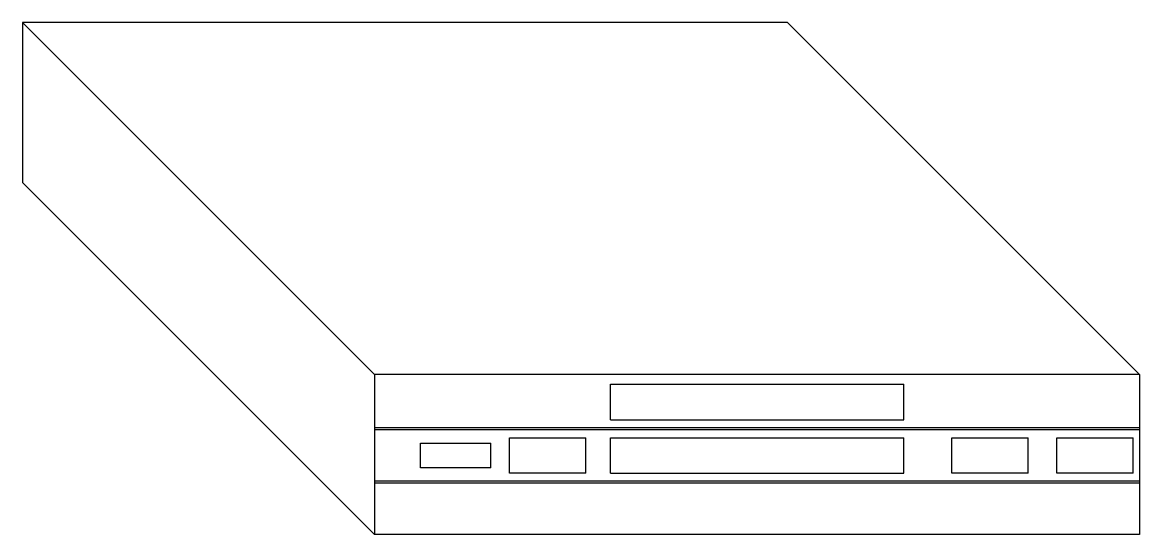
# Model space of a CAD drawing. Extents: x 189.458 to 190.086, y 105.949 to 106.237.
import ezdxf

# ---------------------------------------------------------------- set-up
doc = ezdxf.new("R2010")
doc.units = 0
doc.layers.get('0').update_dxf_attribs({"linetype": 'CONTINUOUS'})

msp = doc.modelspace()

# ---------------------------------------------------------------- linework, layer by layer
for p, q in [((189.65562, 106.03904), (189.45764, 106.23701)), ((189.45764, 106.23701), (189.45764, 106.14701)), ((189.88764, 106.23701), (189.45764, 106.23701)), ((190.08562, 106.03904), (189.88764, 106.23701)), ((189.65562, 105.94904), (189.45764, 106.14701)), ((190.08562, 106.03904), (189.65562, 106.03904)), ((189.65562, 106.03904), (189.65562, 105.94904)), ((190.08562, 106.03904), (190.08562, 105.94904)), ((189.78812, 106.01354), (189.78812, 106.03354)), ((189.78812, 106.03354), (189.95312, 106.03354)), ((189.95312, 106.01354), (189.95312, 106.03354)), ((190.08562, 106.00904), (189.65562, 106.00904)), ((189.78812, 106.01354), (189.95312, 106.01354)), ((190.08562, 106.00804), (189.65562, 106.00804)), ((189.73139, 105.98354), (189.73139, 106.00354)), ((189.73139, 106.00354), (189.77429, 106.00354)), ((189.77429, 105.98354), (189.77429, 106.00354)), ((189.78812, 105.98354), (189.78812, 106.00354)), ((189.78812, 106.00354), (189.95312, 106.00354)), ((189.95312, 105.98354), (189.95312, 106.00354)), ((189.98005, 106.00354), (190.02295, 106.00354)), ((189.98005, 105.98354), (189.98005, 106.00354)), ((190.02295, 105.98354), (190.02295, 106.00354)), ((190.03902, 105.98354), (190.03902, 106.00354)), ((190.03902, 106.00354), (190.08192, 106.00354)), ((190.08192, 105.98354), (190.08192, 106.00354)), ((189.68133, 105.98654), (189.68133, 106.00054)), ((189.68133, 106.00054), (189.7209, 106.00054)), ((189.7209, 105.98654), (189.7209, 106.00054)), ((189.7209, 105.98654), (189.68133, 105.98654)), ((189.77429, 105.98354), (189.73139, 105.98354)), ((189.78812, 105.98354), (189.95312, 105.98354)), ((190.02295, 105.98354), (189.98005, 105.98354)), ((190.08192, 105.98354), (190.03902, 105.98354)), ((190.08562, 105.97904), (189.65562, 105.97904)), ((190.08562, 105.97804), (189.65562, 105.97804)), ((190.08562, 105.94904), (189.65562, 105.94904))]:
    msp.add_line(p, q)

doc.saveas('drawing.dxf')
